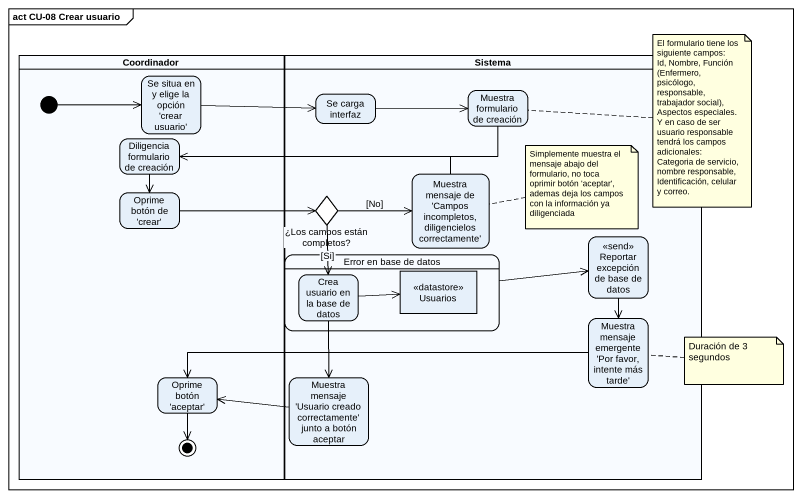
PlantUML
@startuml
mainframe act CU-08 Crear usuario
hide empty description
state Coordinador <<partition>> {
  state "Se situa en y elige la opción 'crear usuario'" as Se_situa_en_y_elige_la
  state "Diligencia formulario de creación" as Diligencia_formulario_de
  state "Oprime botón de 'crear'" as Oprime_botón_de_crear
  state "Oprime botón 'aceptar'" as Oprime_botón_aceptar
  [*] -right-> Se_situa_en_y_elige_la
  Oprime_botón_aceptar --> [*]
}
state Sistema <<partition>> {
  state "Se carga interfaz" as Se_carga_interfaz
  state "Muestra formulario de creación" as Muestra_formulario_de
  state "¿Los campos están completos?" as Los_campos_están_completos <<choice>>
  state "Muestra mensaje de 'Campos incompletos, diligencielos correctamente'" as Muestra_mensaje_de_Campos
  state "Reportar excepción de base de datos" as Reportar_excepción_de_base <<send>>
  state "Error en base de datos" as Error_en_base_de_datos {
    state "Crea usuario en la base de datos" as Crea_usuario_en_la_base_de
    state Usuarios <<datastore>>
  }
  state "Muestra mensaje emergente 'Por favor, intente más tarde'" as Muestra_mensaje_emergente
  state "Muestra mensaje 'Usuario creado correctamente' junto a botón aceptar" as Muestra_mensaje_Usuario
}
Se_situa_en_y_elige_la -right-> Se_carga_interfaz
Se_carga_interfaz -right-> Muestra_formulario_de
Muestra_formulario_de -left-> Diligencia_formulario_de
Diligencia_formulario_de --> Oprime_botón_de_crear
Oprime_botón_de_crear -right-> Los_campos_están_completos
Los_campos_están_completos -right-> Muestra_mensaje_de_Campos : [No]
Los_campos_están_completos --> Crea_usuario_en_la_base_de : [Si]
Muestra_mensaje_de_Campos -left-> Diligencia_formulario_de
Reportar_excepción_de_base --> Muestra_mensaje_emergente
Error_en_base_de_datos -right-> Reportar_excepción_de_base
Crea_usuario_en_la_base_de -right-> Usuarios
Crea_usuario_en_la_base_de --> Muestra_mensaje_Usuario
Muestra_mensaje_emergente -left-> Oprime_botón_aceptar
Muestra_mensaje_Usuario -left-> Oprime_botón_aceptar
note right of Muestra_formulario_de
  El formulario tiene los siguiente campos:
  Id, Nombre, Función (Enfermero, psicólogo, responsable, trabajador social), Aspectos especiales.
  Y en caso de ser usuario responsable tendrá los campos adicionales:
  Categoria de servicio, nombre responsable, Identificación, celular y correo.
end note
note right of Muestra_mensaje_de_Campos : Simplemente muestra el mensaje abajo del formulario, no toca oprimir botón 'aceptar', ademas deja los campos con la información ya diligenciada
note right of Muestra_mensaje_emergente : Duración de 3 segundos
@enduml
